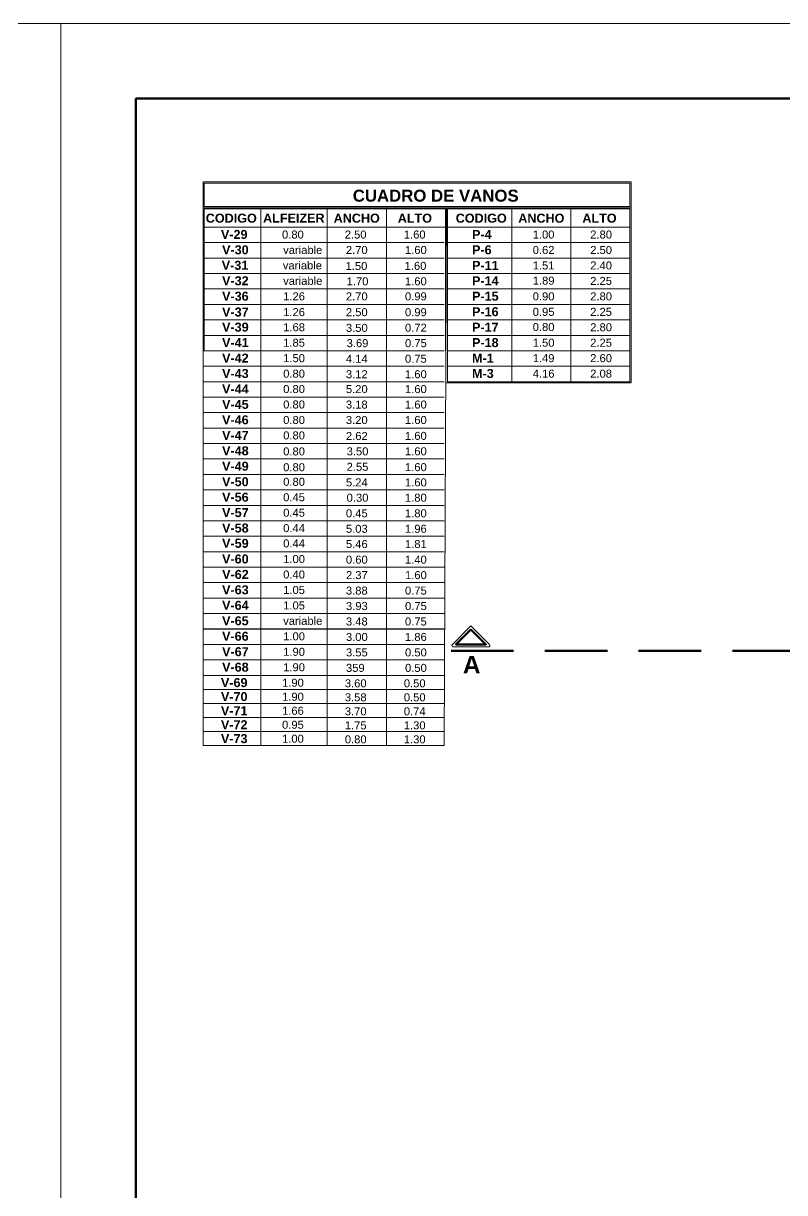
# Model space of a CAD drawing. Header units: inches. Extents: x 140 to 978, y -82 to 38.
# Drawn here: x 747.65 to 762.86, y 8.28 to 31.65 of the extents above; entities that cross this region are included whole.
import ezdxf

# ---------------------------------------------------------------- set-up
doc = ezdxf.new("R2010")
doc.units = ezdxf.units.IN
doc.header["$MEASUREMENT"] = 0
doc.linetypes.add('DASHED', pattern=[0.75, 0.5, -0.25])
for name, color, linetype, lineweight in [('UNSAAC CUBIERTAS', 22, 'Continuous', 0), ('UNSAAC- ROTULO', 7, 'Continuous', 60), ('UNSAAC-CORTE ESTRUCTURA', 7, 'Continuous', 70), ('UNSAAC-LINEA DE CORTE', 7, 'Continuous', 70), ('UNSAAC-TEXTOS', 250, 'Continuous', 0)]:
    doc.layers.add(name, color=color, linetype=linetype, lineweight=lineweight)
doc.styles.add('Estilo_Generado_1', font='arial.ttf')
doc.styles.add('Estilo_Generado_3', font='')
doc.styles.get("Standard").update_dxf_attribs({"font": 'arial.ttf'})
doc.styles.get('Estilo_Generado_3').set_extended_font_data('Arial', bold=True)

msp = doc.modelspace()

# ---------------------------------------------------------------- linework, layer by layer
at = {"layer": 'UNSAAC CUBIERTAS', "ltscale": 1.75}
msp.add_lwpolyline([(756.958, 19.24), (756.588, 19.609), (756.219, 19.24, 0.668179), (756.24, 19.188), (756.937, 19.188, 0.668179)], format="xyb", close=True, dxfattribs=at)
at = {"layer": 'UNSAAC- ROTULO', "color": 5, "lineweight": 0, "flags": 128}
for points in [[(671.895, 31.651), (748.395, 31.651), (748.395, -22.349), (671.895, -22.349)], [(748.395, 31.651), (824.895, 31.651), (824.895, -22.349), (748.395, -22.349)]]:
    msp.add_lwpolyline(points, close=True, dxfattribs=at)
at = {"layer": 'UNSAAC- ROTULO'}
msp.add_lwpolyline([(749.895, 30.151), (823.395, 30.151), (823.395, -20.849), (749.895, -20.849)], close=True, dxfattribs=at)
at = {"layer": 'UNSAAC-CORTE ESTRUCTURA', "ltscale": 2.5}
msp.add_lwpolyline([(756.588, 19.538), (756.288, 19.238), (756.888, 19.238)], close=True, dxfattribs=at)
at = {"layer": 'UNSAAC-LINEA DE CORTE', "linetype": 'DASHED', "ltscale": 2.5}
msp.add_line((756.191, 19.113), (815.594, 19.113), dxfattribs=at)
at = {"layer": 'UNSAAC-TEXTOS', "linetype": 'Continuous'}
for p, q in [((751.238, 17.22), (751.238, 28.482)), ((751.24, 28.482), (759.788, 28.482)), ((751.261, 27.991), (751.261, 28.458)), ((751.261, 28.458), (759.768, 28.458)), ((759.768, 27.991), (759.768, 28.458)), ((759.788, 27.967), (759.788, 28.482)), ((756.336, 27.967), (751.24, 27.967)), ((751.261, 27.991), (759.768, 27.991)), ((751.261, 27.943), (756.079, 27.943)), ((751.261, 25.107), (751.261, 27.943)), ((752.389, 17.22), (752.389, 27.967)), ((753.719, 17.22), (753.719, 27.967)), ((754.899, 17.22), (754.899, 27.967)), ((756.056, 17.22), (756.1, 27.967)), ((756.079, 25.107), (756.079, 27.943)), ((756.12, 27.943), (757.407, 27.943)), ((756.12, 24.489), (756.12, 27.943)), ((759.788, 27.967), (756.336, 27.967)), ((757.407, 25.725), (757.407, 27.943)), ((757.407, 27.943), (759.768, 27.943)), ((758.587, 25.725), (758.587, 27.943)), ((759.768, 25.725), (759.768, 27.943)), ((759.768, 25.725), (759.768, 27.943)), ((759.788, 26.013), (759.788, 27.967)), ((759.788, 25.701), (759.788, 27.943)), ((756.056, 27.578), (751.238, 27.578)), ((756.079, 27.578), (751.261, 27.578)), ((757.407, 27.578), (756.12, 27.578)), ((759.768, 27.578), (757.407, 27.578)), ((756.056, 27.269), (751.238, 27.269)), ((759.768, 27.269), (756.12, 27.269)), ((756.056, 26.96), (751.238, 26.96)), ((756.056, 26.96), (751.238, 26.96)), ((756.056, 26.96), (751.238, 26.96)), ((759.768, 26.96), (756.12, 26.96)), ((757.407, 24.489), (757.407, 27.016)), ((758.587, 24.489), (758.587, 27.016)), ((759.768, 24.798), (759.768, 27.016)), ((759.768, 24.489), (759.768, 27.016)), ((759.788, 25.086), (759.788, 27.04)), ((759.788, 24.465), (759.788, 27.016)), ((756.056, 26.651), (751.238, 26.651)), ((759.768, 26.651), (756.12, 26.651)), ((759.768, 26.651), (756.12, 26.651)), ((756.056, 26.343), (751.238, 26.343)), ((759.768, 26.343), (756.12, 26.343)), ((756.056, 26.034), (751.238, 26.034)), ((759.768, 26.034), (756.12, 26.034)), ((759.768, 26.034), (756.12, 26.034)), ((756.056, 25.725), (751.238, 25.725)), ((759.768, 25.725), (756.12, 25.725)), ((759.768, 25.725), (756.12, 25.725)), ((759.768, 25.725), (756.12, 25.725)), ((756.056, 25.416), (751.238, 25.416)), ((759.768, 25.416), (756.12, 25.416)), ((756.056, 25.107), (751.238, 25.107)), ((759.768, 25.107), (756.12, 25.107)), ((759.768, 25.107), (756.12, 25.107)), ((756.056, 24.798), (751.238, 24.798)), ((759.768, 24.798), (756.12, 24.798)), ((756.056, 24.489), (751.238, 24.489)), ((756.056, 24.489), (751.238, 24.489)), ((756.056, 24.489), (751.238, 24.489)), ((756.085, 24.465), (759.788, 24.465)), ((759.768, 24.489), (756.12, 24.489)), ((756.056, 24.18), (751.238, 24.18)), ((756.056, 23.871), (751.238, 23.871)), ((756.056, 23.563), (751.238, 23.563)), ((756.056, 23.254), (751.238, 23.254)), ((756.056, 22.945), (751.238, 22.945)), ((756.056, 22.636), (751.238, 22.636)), ((756.056, 22.327), (751.238, 22.327)), ((756.056, 22.018), (751.238, 22.018)), ((756.056, 22.018), (751.238, 22.018)), ((756.056, 22.018), (751.238, 22.018)), ((756.056, 21.709), (751.238, 21.709)), ((756.056, 21.4), (751.238, 21.4)), ((756.056, 21.091), (751.238, 21.091)), ((756.056, 20.783), (751.238, 20.783)), ((756.056, 20.474), (751.238, 20.474)), ((756.056, 20.474), (751.238, 20.474)), ((756.056, 20.165), (751.238, 20.165)), ((756.056, 20.165), (751.238, 20.165)), ((756.056, 19.856), (751.238, 19.856)), ((756.056, 19.856), (751.238, 19.856)), ((756.056, 19.856), (751.238, 19.856)), ((756.056, 19.856), (751.238, 19.856)), ((756.056, 19.547), (751.238, 19.547)), ((756.056, 19.547), (751.238, 19.547)), ((756.056, 19.546), (751.238, 19.546)), ((756.056, 19.238), (751.238, 19.238)), ((756.056, 18.929), (751.238, 18.929)), ((756.056, 18.62), (751.238, 18.62)), ((756.056, 18.34), (751.238, 18.34)), ((756.056, 18.34), (751.238, 18.34)), ((756.056, 18.06), (751.238, 18.06)), ((756.056, 18.06), (751.238, 18.06)), ((756.056, 17.78), (751.238, 17.78)), ((756.056, 17.78), (751.238, 17.78)), ((756.056, 17.5), (751.238, 17.5)), ((756.056, 17.5), (751.238, 17.5)), ((756.056, 17.22), (751.238, 17.22)), ((756.056, 17.22), (751.238, 17.22)), ((756.056, 17.22), (751.238, 17.22)), ((756.056, 17.22), (751.238, 17.22))]:
    msp.add_line(p, q, dxfattribs=at)

# ---------------------------------------------------------------- texts
at = {"layer": 'UNSAAC-CORTE ESTRUCTURA', "insert": (756.781, 19.009), "char_height": 0.35, "width": 0.398, "attachment_point": 3, "rotation": 360}
msp.add_mtext('{\\fSwis721 Ex BT|b1|i0|c0|p34;A}', dxfattribs=at)
at = {"layer": 'UNSAAC-TEXTOS', "linetype": 'Continuous'}
for s, insert, char_height, attachment_point, style in [('{CUADRO DE VANOS}', (755.885, 28.206), 0.24, 5, 'Estilo_Generado_3'), ('CODIGO', (751.8, 27.757), 0.18, 5, 'Estilo_Generado_3'), ('{ALFEIZER}', (753.05, 27.76), 0.18, 5, 'Estilo_Generado_3'), ('{ANCHO}', (754.307, 27.757), 0.18, 5, 'Estilo_Generado_3'), ('{ALTO}', (755.469, 27.757), 0.18, 5, 'Estilo_Generado_3'), ('{CODIGO}', (756.795, 27.757), 0.18, 5, 'Estilo_Generado_3'), ('{ANCHO}', (757.996, 27.757), 0.18, 5, 'Estilo_Generado_3'), ('{ALTO}', (759.158, 27.757), 0.18, 5, 'Estilo_Generado_3'), ('V-29', (751.593, 27.432), 0.18, 4, 'Estilo_Generado_3'), ('0.80', (752.814, 27.43), 0.16, 4, 'Estilo_Generado_1'), ('{\\fArial|b0|i0|c0|p34;2.50}', (754.068, 27.43), 0.16, 4, 'Estilo_Generado_1'), ('1.60', (755.248, 27.43), 0.16, 4, 'Estilo_Generado_1'), ('P-4', (756.611, 27.432), 0.18, 4, 'Estilo_Generado_3'), ('1.00', (757.824, 27.43), 0.16, 4, 'Estilo_Generado_1'), ('2.80', (758.973, 27.43), 0.16, 4, 'Estilo_Generado_1'), ('V-30', (751.616, 27.124), 0.18, 4, 'Estilo_Generado_3'), ('variable', (752.837, 27.121), 0.16, 4, 'Estilo_Generado_1'), ('2.70', (754.09, 27.121), 0.16, 4, 'Estilo_Generado_1'), ('1.60', (755.271, 27.121), 0.16, 4, 'Estilo_Generado_1'), ('P-6', (756.611, 27.124), 0.18, 4, 'Estilo_Generado_3'), ('0.62', (757.824, 27.121), 0.16, 4, 'Estilo_Generado_1'), ('2.50', (758.973, 27.121), 0.16, 4, 'Estilo_Generado_1'), ('V-31', (751.609, 26.815), 0.18, 4, 'Estilo_Generado_3'), ('variable', (752.83, 26.813), 0.16, 4, 'Estilo_Generado_1'), ('1.50', (754.084, 26.801), 0.16, 4, 'Estilo_Generado_1'), ('1.60', (755.264, 26.804), 0.16, 4, 'Estilo_Generado_1'), ('P-{\\fArial|b1|i0|c0|p34;11}', (756.611, 26.815), 0.18, 4, 'Estilo_Generado_3'), ('1.51', (757.824, 26.812), 0.16, 4, 'Estilo_Generado_1'), ('{\\fArial|b0|i0|c0|p34;2.40}', (758.973, 26.812), 0.16, 4, 'Estilo_Generado_1'), ('V-32', (751.616, 26.506), 0.18, 4, 'Estilo_Generado_3'), ('variable', (752.837, 26.504), 0.16, 4, 'Estilo_Generado_1'), ('1.70', (754.105, 26.494), 0.16, 4, 'Estilo_Generado_1'), ('1.60', (755.271, 26.495), 0.16, 4, 'Estilo_Generado_1'), ('P-{\\fArial|b1|i0|c0|p34;14}', (756.611, 26.506), 0.18, 4, 'Estilo_Generado_3'), ('1.89', (757.824, 26.508), 0.16, 4, 'Estilo_Generado_1'), ('2.25', (758.973, 26.503), 0.16, 4, 'Estilo_Generado_1'), ('V-36', (751.616, 26.197), 0.18, 4, 'Estilo_Generado_3'), ('1.26', (752.837, 26.195), 0.16, 4, 'Estilo_Generado_1'), ('2.70', (754.09, 26.194), 0.16, 4, 'Estilo_Generado_1'), ('0.99', (755.271, 26.194), 0.16, 4, 'Estilo_Generado_1'), ('P-{\\fArial|b1|i0|c0|p34;15}', (756.611, 26.197), 0.18, 4, 'Estilo_Generado_3'), ('0.90', (757.824, 26.194), 0.16, 4, 'Estilo_Generado_1'), ('{\\fArial|b0|i0|c0|p34;2.80}', (758.973, 26.194), 0.16, 4, 'Estilo_Generado_1'), ('V-37', (751.616, 25.881), 0.18, 4, 'Estilo_Generado_3'), ('1.26', (752.837, 25.879), 0.16, 4, 'Estilo_Generado_1'), ('{\\fArial|b0|i0|c0|p34;2.50}', (754.09, 25.878), 0.16, 4, 'Estilo_Generado_1'), ('0.99', (755.271, 25.878), 0.16, 4, 'Estilo_Generado_1'), ('P-{\\fArial|b1|i0|c0|p34;16}', (756.611, 25.888), 0.18, 4, 'Estilo_Generado_3'), ('0.95', (757.824, 25.885), 0.16, 4, 'Estilo_Generado_1'), ('2.25', (758.973, 25.885), 0.16, 4, 'Estilo_Generado_1'), ('V-39', (751.616, 25.579), 0.18, 4, 'Estilo_Generado_3'), ('1.68', (752.837, 25.577), 0.16, 4, 'Estilo_Generado_1'), ('3.50', (754.091, 25.565), 0.16, 4, 'Estilo_Generado_1'), ('0.72', (755.271, 25.568), 0.16, 4, 'Estilo_Generado_1'), ('P-{\\fArial|b1|i0|c0|p34;17}', (756.611, 25.579), 0.18, 4, 'Estilo_Generado_3'), ('0.80', (757.824, 25.581), 0.16, 4, 'Estilo_Generado_1'), ('2.80', (758.973, 25.577), 0.16, 4, 'Estilo_Generado_1'), ('V-41', (751.616, 25.27), 0.18, 4, 'Estilo_Generado_3'), ('1.85', (752.837, 25.268), 0.16, 4, 'Estilo_Generado_1'), ('3.69', (754.105, 25.259), 0.16, 4, 'Estilo_Generado_1'), ('0.75', (755.271, 25.259), 0.16, 4, 'Estilo_Generado_1'), ('P-{\\fArial|b1|i0|c0|p34;18}', (756.611, 25.27), 0.18, 4, 'Estilo_Generado_3'), ('1.50', (757.824, 25.268), 0.16, 4, 'Estilo_Generado_1'), ('{\\fArial|b0|i0|c0|p34;2.25}', (758.973, 25.268), 0.16, 4, 'Estilo_Generado_1'), ('V-42', (751.616, 24.961), 0.18, 4, 'Estilo_Generado_3'), ('1.50', (752.837, 24.959), 0.16, 4, 'Estilo_Generado_1'), ('{\\fArial|b0|i0|c0|p34;4.14}', (754.091, 24.947), 0.16, 4, 'Estilo_Generado_1'), ('0.75', (755.271, 24.947), 0.16, 4, 'Estilo_Generado_1'), ('M-1', (756.611, 24.961), 0.18, 4, 'Estilo_Generado_3'), ('1.49', (757.824, 24.959), 0.16, 4, 'Estilo_Generado_1'), ('2.60', (758.973, 24.959), 0.16, 4, 'Estilo_Generado_1'), ('V-43', (751.616, 24.652), 0.18, 4, 'Estilo_Generado_3'), ('0.80', (752.837, 24.65), 0.16, 4, 'Estilo_Generado_1'), ('3.12', (754.091, 24.638), 0.16, 4, 'Estilo_Generado_1'), ('1.60', (755.271, 24.638), 0.16, 4, 'Estilo_Generado_1'), ('M-3', (756.611, 24.652), 0.18, 4, 'Estilo_Generado_3'), ('4.16', (757.824, 24.65), 0.16, 4, 'Estilo_Generado_1'), ('2.08', (758.973, 24.65), 0.16, 4, 'Estilo_Generado_1'), ('V-44', (751.616, 24.344), 0.18, 4, 'Estilo_Generado_3'), ('0.80', (752.837, 24.342), 0.16, 4, 'Estilo_Generado_1'), ('5.20', (754.09, 24.341), 0.16, 4, 'Estilo_Generado_1'), ('1.60', (755.271, 24.341), 0.16, 4, 'Estilo_Generado_1'), ('V-45', (751.616, 24.035), 0.18, 4, 'Estilo_Generado_3'), ('0.80', (752.837, 24.033), 0.16, 4, 'Estilo_Generado_1'), ('{\\fArial|b0|i0|c0|p34;3.18}', (754.09, 24.032), 0.16, 4, 'Estilo_Generado_1'), ('1.60', (755.271, 24.032), 0.16, 4, 'Estilo_Generado_1'), ('V-46', (751.616, 23.726), 0.18, 4, 'Estilo_Generado_3'), ('0.80', (752.837, 23.724), 0.16, 4, 'Estilo_Generado_1'), ('3.20', (754.09, 23.723), 0.16, 4, 'Estilo_Generado_1'), ('1.60', (755.271, 23.723), 0.16, 4, 'Estilo_Generado_1'), ('V-47', (751.616, 23.417), 0.18, 4, 'Estilo_Generado_3'), ('0.80', (752.837, 23.415), 0.16, 4, 'Estilo_Generado_1'), ('2.62', (754.091, 23.403), 0.16, 4, 'Estilo_Generado_1'), ('1.60', (755.271, 23.406), 0.16, 4, 'Estilo_Generado_1'), ('V-48', (751.616, 23.108), 0.18, 4, 'Estilo_Generado_3'), ('0.80', (752.837, 23.095), 0.16, 4, 'Estilo_Generado_1'), ('3.50', (754.105, 23.096), 0.16, 4, 'Estilo_Generado_1'), ('1.60', (755.271, 23.097), 0.16, 4, 'Estilo_Generado_1'), ('V-49', (751.616, 22.799), 0.18, 4, 'Estilo_Generado_3'), ('0.80', (752.837, 22.779), 0.16, 4, 'Estilo_Generado_1'), ('2.55', (754.105, 22.788), 0.16, 4, 'Estilo_Generado_1'), ('1.60', (755.271, 22.781), 0.16, 4, 'Estilo_Generado_1'), ('V-50', (751.616, 22.49), 0.18, 4, 'Estilo_Generado_3'), ('0.80', (752.837, 22.488), 0.16, 4, 'Estilo_Generado_1'), ('{\\fArial|b0|i0|c0|p34;5.24}', (754.091, 22.476), 0.16, 4, 'Estilo_Generado_1'), ('1.60', (755.271, 22.476), 0.16, 4, 'Estilo_Generado_1'), ('V-56', (751.616, 22.181), 0.18, 4, 'Estilo_Generado_3'), ('0.45', (752.837, 22.179), 0.16, 4, 'Estilo_Generado_1'), ('0.30', (754.105, 22.17), 0.16, 4, 'Estilo_Generado_1'), ('1.80', (755.271, 22.17), 0.16, 4, 'Estilo_Generado_1'), ('V-57', (751.616, 21.872), 0.18, 4, 'Estilo_Generado_3'), ('0.45', (752.837, 21.87), 0.16, 4, 'Estilo_Generado_1'), ('{\\fArial|b0|i0|c0|p34;0.45}', (754.091, 21.858), 0.16, 4, 'Estilo_Generado_1'), ('1.80', (755.271, 21.858), 0.16, 4, 'Estilo_Generado_1'), ('V-58', (751.616, 21.564), 0.18, 4, 'Estilo_Generado_3'), ('0.44', (752.837, 21.562), 0.16, 4, 'Estilo_Generado_1'), ('5.03', (754.091, 21.549), 0.16, 4, 'Estilo_Generado_1'), ('1.96', (755.271, 21.549), 0.16, 4, 'Estilo_Generado_1'), ('V-59', (751.616, 21.258), 0.18, 4, 'Estilo_Generado_3'), ('0.44', (752.837, 21.256), 0.16, 4, 'Estilo_Generado_1'), ('{\\fArial|b0|i0|c0|p34;5.46}', (754.091, 21.244), 0.16, 4, 'Estilo_Generado_1'), ('1.81', (755.271, 21.244), 0.16, 4, 'Estilo_Generado_1'), ('V-60', (751.616, 20.946), 0.18, 4, 'Estilo_Generado_3'), ('1.00', (752.837, 20.944), 0.16, 4, 'Estilo_Generado_1'), ('{\\fArial|b0|i0|c0|p34;0.60}', (754.091, 20.932), 0.16, 4, 'Estilo_Generado_1'), ('1.40', (755.271, 20.932), 0.16, 4, 'Estilo_Generado_1'), ('V-62', (751.617, 20.637), 0.18, 4, 'Estilo_Generado_3'), ('0.40', (752.837, 20.635), 0.16, 4, 'Estilo_Generado_1'), ('{\\fArial|b0|i0|c0|p34;2.37}', (754.092, 20.623), 0.16, 4, 'Estilo_Generado_1'), ('1.60', (755.272, 20.623), 0.16, 4, 'Estilo_Generado_1'), ('V-63', (751.616, 20.328), 0.18, 4, 'Estilo_Generado_3'), ('1.05', (752.837, 20.326), 0.16, 4, 'Estilo_Generado_1'), ('{\\fArial|b0|i0|c0|p34;3.88}', (754.091, 20.314), 0.16, 4, 'Estilo_Generado_1'), ('0.75', (755.271, 20.314), 0.16, 4, 'Estilo_Generado_1'), ('V-64', (751.616, 20.019), 0.18, 4, 'Estilo_Generado_3'), ('1.05', (752.837, 20.017), 0.16, 4, 'Estilo_Generado_1'), ('{\\fArial|b0|i0|c0|p34;3.93}', (754.092, 20.005), 0.16, 4, 'Estilo_Generado_1'), ('0.75', (755.272, 20.005), 0.16, 4, 'Estilo_Generado_1'), ('V-65', (751.616, 19.71), 0.18, 4, 'Estilo_Generado_3'), ('variable', (752.837, 19.708), 0.16, 4, 'Estilo_Generado_1'), ('{\\fArial|b0|i0|c0|p34;3.48}', (754.091, 19.696), 0.16, 4, 'Estilo_Generado_1'), ('0.75', (755.271, 19.696), 0.16, 4, 'Estilo_Generado_1'), ('V-66', (751.616, 19.401), 0.18, 4, 'Estilo_Generado_3'), ('1.00', (752.837, 19.399), 0.16, 4, 'Estilo_Generado_1'), ('{\\fArial|b0|i0|c0|p34;3.00}', (754.091, 19.387), 0.16, 4, 'Estilo_Generado_1'), ('1.86', (755.271, 19.387), 0.16, 4, 'Estilo_Generado_1'), ('V-67', (751.616, 19.092), 0.18, 4, 'Estilo_Generado_3'), ('1.90', (752.837, 19.09), 0.16, 4, 'Estilo_Generado_1'), ('{\\fArial|b0|i0|c0|p34;3.55}', (754.092, 19.078), 0.16, 4, 'Estilo_Generado_1'), ('0.50', (755.272, 19.078), 0.16, 4, 'Estilo_Generado_1'), ('V-68', (751.616, 18.783), 0.18, 4, 'Estilo_Generado_3'), ('1.90', (752.837, 18.781), 0.16, 4, 'Estilo_Generado_1'), ('{\\fArial|b0|i0|c0|p34;359}', (754.092, 18.769), 0.16, 4, 'Estilo_Generado_1'), ('0.50', (755.272, 18.769), 0.16, 4, 'Estilo_Generado_1'), ('V-69', (751.593, 18.474), 0.18, 4, 'Estilo_Generado_3'), ('1.90', (752.814, 18.472), 0.16, 4, 'Estilo_Generado_1'), ('3.60', (754.069, 18.46), 0.16, 4, 'Estilo_Generado_1'), ('0.50', (755.248, 18.46), 0.16, 4, 'Estilo_Generado_1'), ('V-70', (751.593, 18.194), 0.18, 4, 'Estilo_Generado_3'), ('1.90', (752.814, 18.192), 0.16, 4, 'Estilo_Generado_1'), ('3.58', (754.069, 18.18), 0.16, 4, 'Estilo_Generado_1'), ('0.50', (755.248, 18.18), 0.16, 4, 'Estilo_Generado_1'), ('V-71', (751.593, 17.914), 0.18, 4, 'Estilo_Generado_3'), ('1.66', (752.814, 17.912), 0.16, 4, 'Estilo_Generado_1'), ('3.70', (754.069, 17.9), 0.16, 4, 'Estilo_Generado_1'), ('0.74', (755.248, 17.9), 0.16, 4, 'Estilo_Generado_1'), ('V-72', (751.593, 17.634), 0.18, 4, 'Estilo_Generado_3'), ('0.95', (752.814, 17.632), 0.16, 4, 'Estilo_Generado_1'), ('1.75', (754.069, 17.62), 0.16, 4, 'Estilo_Generado_1'), ('1.30', (755.248, 17.62), 0.16, 4, 'Estilo_Generado_1'), ('V-73', (751.593, 17.355), 0.18, 4, 'Estilo_Generado_3'), ('1.00', (752.814, 17.353), 0.16, 4, 'Estilo_Generado_1'), ('0.80', (754.069, 17.34), 0.16, 4, 'Estilo_Generado_1'), ('1.30', (755.248, 17.34), 0.16, 4, 'Estilo_Generado_1')]:
    msp.add_mtext(s, dxfattribs=dict(at, insert=insert, char_height=char_height, attachment_point=attachment_point, style=style))

doc.saveas('drawing.dxf')
